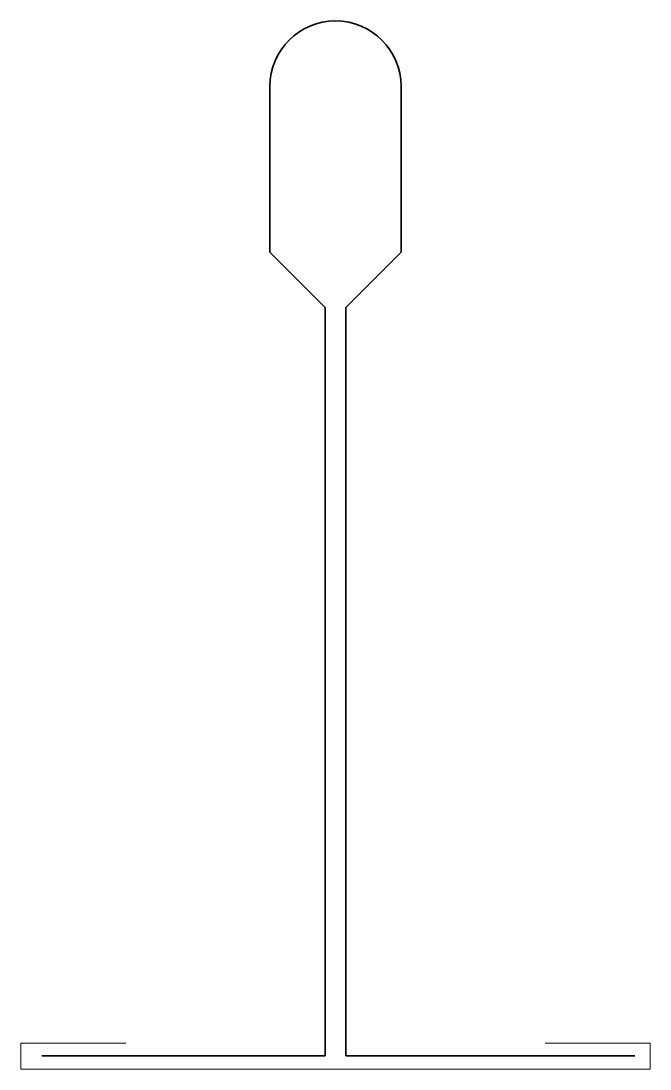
# Model space of a CAD drawing. Header units: metres. Extents: x -12 to 12, y -2 to 38.
import ezdxf

# ---------------------------------------------------------------- set-up
doc = ezdxf.new("R2010")
doc.units = ezdxf.units.M
doc.layers.add('A-DETL-GENF', color=92, linetype='Continuous', lineweight=18)

# ---------------------------------------------------------------- blocks, each defined once
blk = doc.blocks.new('45 plafond T-profiel - profiel 24mm-1578268-00_0 Basismaterialen')
at = {"layer": 'A-DETL-GENF', "lineweight": 35}
for p, q in [((-2.5, 29.178), (-2.5, 35.5)), ((2.5, 29.178), (2.5, 35.5)), ((-0.388, 27.065), (-2.5, 29.178)), ((0.388, 27.065), (2.5, 29.178)), ((-0.388, 27.065), (-0.388, -1.5)), ((0.388, 27.065), (0.388, -1.5)), ((-0.388, -1.5), (-11.203, -1.5)), ((0.388, -1.5), (11.42, -1.5))]:
    blk.add_line(p, q, dxfattribs=at)
at = {"layer": 'A-DETL-GENF'}
for p, q in [((-12, -2), (-12, -1.013)), ((-12, -1.013), (-7.999, -1.013)), ((12, -1.013), (8, -1.013)), ((12, -2), (12, -1.013)), ((12, -2), (-12, -2))]:
    blk.add_line(p, q, dxfattribs=at)
at = {"layer": 'A-DETL-GENF', "lineweight": 35}
blk.add_arc((0, 35.5), 2.5, 360, 180, dxfattribs=at)

msp = doc.modelspace()

# ---------------------------------------------------------------- block references
msp.add_blockref('45 plafond T-profiel - profiel 24mm-1578268-00_0 Basismaterialen', (0, 0))

doc.saveas('drawing.dxf')
